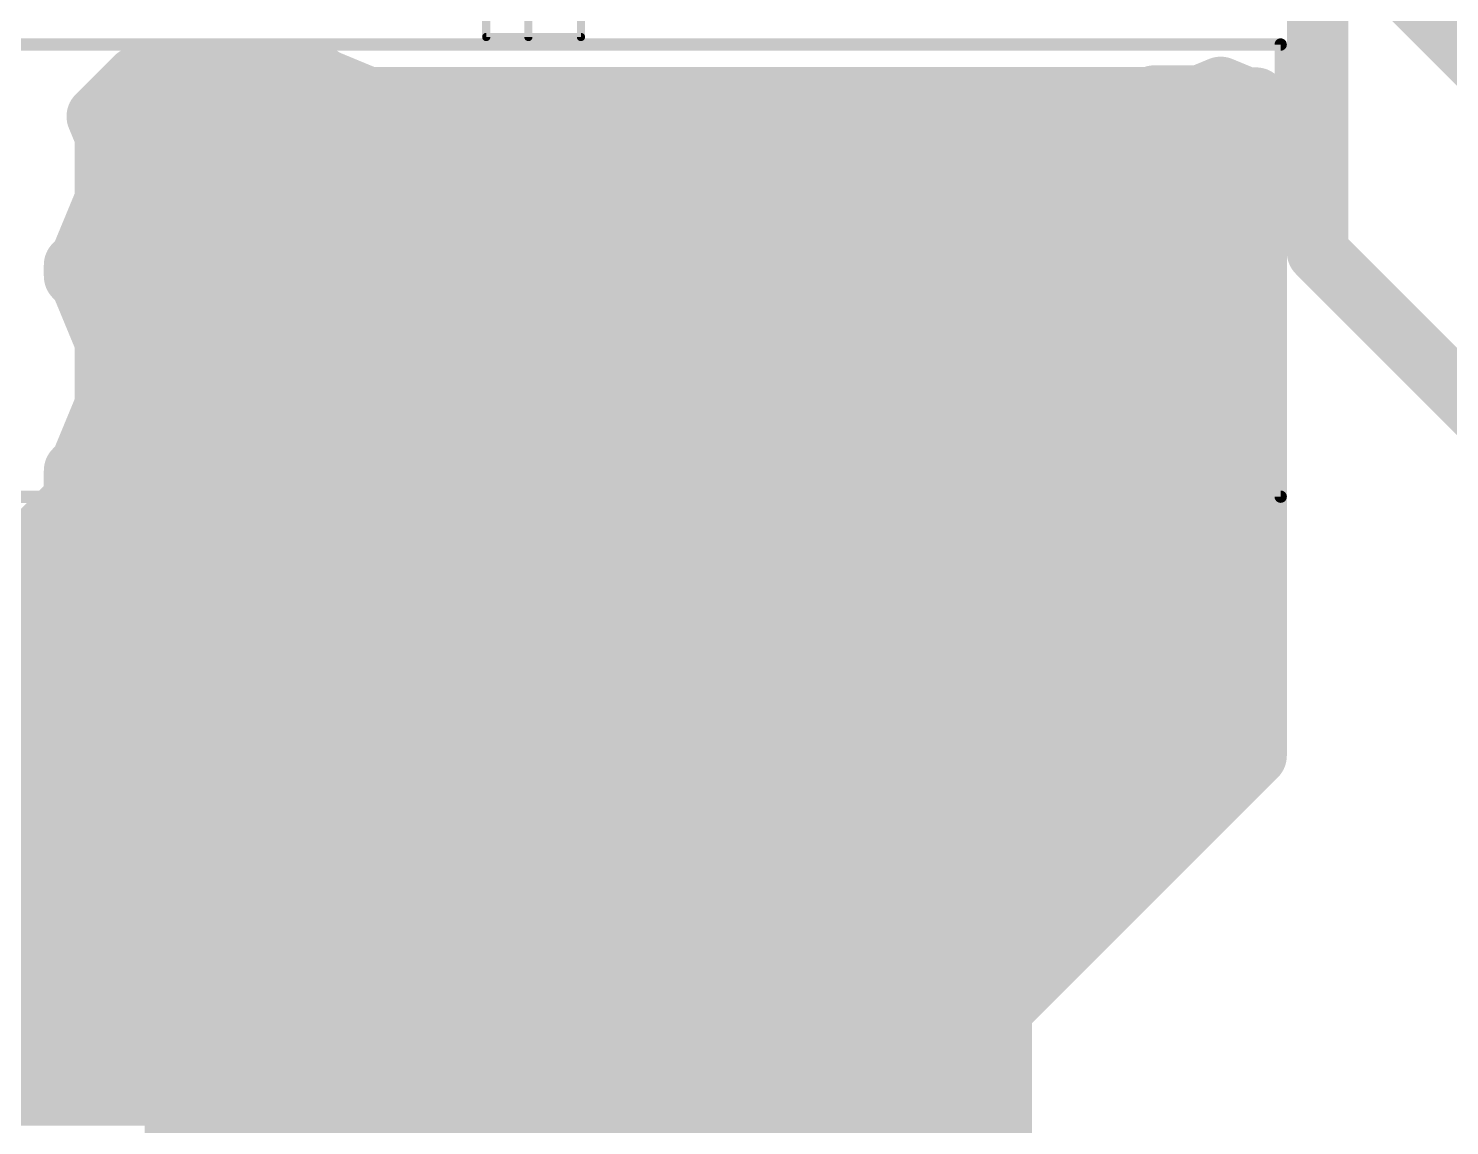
# Model space of a CAD drawing. Extents: x 0 to 6.01, y 0 to 3.
# Drawn here: x 4.302 to 4.994, y 1.095 to 1.629 of the extents above; entities that cross this region are included whole.
import ezdxf

# ---------------------------------------------------------------- set-up
doc = ezdxf.new("R2010")
doc.units = 0
for name, color, linetype in [('1', 12, 'CONTINUOUS'), ('16', 132, 'CONTINUOUS'), ('17', 110, 'CONTINUOUS'), ('21', 253, 'CONTINUOUS'), ('27', 253, 'CONTINUOUS')]:
    doc.layers.add(name, color=color, linetype=linetype)

# ---------------------------------------------------------------- blocks, each defined once
blk = doc.blocks.new('ROUNDP')
at = {"const_width": 0.5}
blk.add_lwpolyline([(0, -0.25, 1), (0, 0.25, 1), (0, -0.25)], format="xyb", dxfattribs=at)

msp = doc.modelspace()

# ---------------------------------------------------------------- linework, layer by layer
at = {"layer": '1'}
for points, const_width in [([(5.141118, 1.478882), (4.958465, 1.661535)], 0.03), ([(4.33605, 1.58605), (4.355, 1.605)], 0.03), ([(4.355, 1.605), (4.445147, 1.605)], 0.03), ([(4.445147, 1.605), (4.446013, 1.604134)], 0.03), ([(4.446013, 1.604134), (4.468065, 1.595)], 0.03), ([(4.872636, 1.595882), (4.882793, 1.600089)], 0.03), ([(4.882793, 1.600089), (4.895364, 1.594882)], 0.03), ([(4.34, 1.59), (4.9, 1.59)], 0.03), ([(4.468065, 1.595), (4.848399, 1.595)], 0.03), ([(4.848399, 1.595), (4.850528, 1.595882)], 0.03), ([(4.850528, 1.595882), (4.872636, 1.595882)], 0.03), ([(4.895364, 1.594882), (4.9, 1.594882)], 0.03), ([(4.9, 1.594882), (4.9, 1.275)], 0.03), ([(4.34, 1.576515), (4.33605, 1.58605)], 0.03), ([(4.34, 1.545485), (4.34, 1.576515)], 0.03), ([(4.34, 1.56), (4.9, 1.56)], 0.03), ([(4.328125, 1.516816), (4.34, 1.545485)], 0.03), ([(4.333586, 1.53), (4.9, 1.53)], 0.03), ([(4.325, 1.513691), (4.328125, 1.516816)], 0.03), ([(4.325, 1.508309), (4.325, 1.513691)], 0.03), ([(4.328125, 1.505183), (4.325, 1.508309)], 0.03), ([(4.34, 1.476515), (4.328125, 1.505183)], 0.03), ([(4.330272, 1.5), (4.9, 1.5)], 0.03), ([(4.34, 1.445485), (4.34, 1.476515)], 0.03), ([(4.34, 1.47), (4.9, 1.47)], 0.03), ([(4.328125, 1.416816), (4.34, 1.445485)], 0.03), ([(4.337728, 1.44), (4.9, 1.44)], 0.03), ([(4.325, 1.413691), (4.328125, 1.416816)], 0.03), ([(4.325, 1.4), (4.325, 1.413691)], 0.03), ([(4.325, 1.41), (4.9, 1.41)], 0.03), ([(4.25, 1.325), (4.325, 1.4)], 0.03), ([(4.305, 1.38), (4.9, 1.38)], 0.03), ([(4.275, 1.35), (4.9, 1.35)], 0.03), ([(2.105, 1.32), (4.9, 1.32)], 0.03), ([(2.135, 1.29), (4.9, 1.29)], 0.03), ([(4.375, 0.4), (4.375, 1.275)], 0.032), ([(4.375, 1.275), (4.775, 1.275)], 0.032), ([(4.9, 1.275), (4.55, 0.925)], 0.03), ([(4.775, 1.275), (4.775, 0.325)], 0.032), ([(2.165, 1.26), (4.885, 1.26)], 0.03), ([(4.375, 1.248), (4.775, 1.248)], 0.032), ([(2.195, 1.23), (4.855, 1.23)], 0.03), ([(4.375, 1.216), (4.775, 1.216)], 0.032), ([(2.225, 1.2), (4.825, 1.2)], 0.03), ([(4.375, 1.184), (4.775, 1.184)], 0.032), ([(2.255, 1.17), (4.795, 1.17)], 0.03), ([(4.375, 1.152), (4.775, 1.152)], 0.032), ([(2.285, 1.14), (4.765, 1.14)], 0.03), ([(4.375, 1.12), (4.775, 1.12)], 0.032), ([(2.315, 1.11), (4.735, 1.11)], 0.03), ([(4.375, 1.088), (4.775, 1.088)], 0.032)]:
    msp.add_lwpolyline(points, dxfattribs=dict(at, const_width=const_width))
for points, const_width in [([(4.355, 1.6125, 1), (4.355, 1.5975)], 0.015), ([(4.360303, 1.599697, 1), (4.349697, 1.610303)], 0.015), ([(4.450451, 1.610303, 1), (4.439844, 1.599697)], 0.015), ([(4.448883, 1.611064, 1), (4.443143, 1.597205)], 0.015), ([(4.445147, 1.5975, 1), (4.445147, 1.6125)], 0.015), ([(4.440709, 1.598832, 1), (4.451316, 1.609437)], 0.015), ([(4.885663, 1.607018, 1), (4.879923, 1.59316)], 0.015), ([(4.885663, 1.59316, 1), (4.879923, 1.607018)], 0.015), ([(4.34, 1.5975, 1), (4.34, 1.5825)], 0.015), ([(4.468065, 1.6025, 1), (4.468065, 1.5875)], 0.015), ([(4.465195, 1.588071, 1), (4.470935, 1.601929)], 0.015), ([(4.845529, 1.601929, 1), (4.851269, 1.588071)], 0.015), ([(4.850528, 1.603382, 1), (4.850528, 1.588382)], 0.015), ([(4.853398, 1.588953, 1), (4.847658, 1.602811)], 0.015), ([(4.848399, 1.5875, 1), (4.848399, 1.6025)], 0.015), ([(4.869766, 1.602811, 1), (4.875506, 1.588953)], 0.015), ([(4.872636, 1.588382, 1), (4.872636, 1.603382)], 0.015), ([(4.895364, 1.602382, 1), (4.895364, 1.587382)], 0.015), ([(4.892494, 1.587953, 1), (4.898234, 1.601811)], 0.015), ([(4.9075, 1.594882, 1), (4.8925, 1.594882)], 0.015), ([(4.9, 1.587382, 1), (4.9, 1.602382)], 0.015), ([(4.9, 1.5825, 1), (4.9, 1.5975)], 0.015), ([(4.342979, 1.58892, 1), (4.329121, 1.58318)], 0.015), ([(4.330747, 1.591353, 1), (4.341353, 1.580747)], 0.015), ([(4.3475, 1.576515, 1), (4.3325, 1.576515)], 0.015), ([(4.333071, 1.573645, 1), (4.346929, 1.579385)], 0.015), ([(4.34, 1.5675, 1), (4.34, 1.5525)], 0.015), ([(4.9, 1.5525, 1), (4.9, 1.5675)], 0.015), ([(4.346929, 1.542615, 1), (4.333071, 1.548355)], 0.015), ([(4.3325, 1.545485, 1), (4.3475, 1.545485)], 0.015), ([(4.333586, 1.5375, 1), (4.333586, 1.5225)], 0.015), ([(4.9, 1.5225, 1), (4.9, 1.5375)], 0.015), ([(4.3325, 1.513691, 1), (4.3175, 1.513691)], 0.015), ([(4.333428, 1.511513, 1), (4.322822, 1.52212)], 0.015), ([(4.319697, 1.518995, 1), (4.330303, 1.508388)], 0.015), ([(4.330303, 1.513612, 1), (4.319697, 1.503005)], 0.015), ([(4.321196, 1.519687, 1), (4.335054, 1.513946)], 0.015), ([(4.3175, 1.508309, 1), (4.3325, 1.508309)], 0.015), ([(4.335054, 1.508054, 1), (4.321196, 1.502313)], 0.015), ([(4.330272, 1.5075, 1), (4.330272, 1.4925)], 0.015), ([(4.322822, 1.49988, 1), (4.333428, 1.510487)], 0.015), ([(4.9, 1.4925, 1), (4.9, 1.5075)], 0.015), ([(4.3475, 1.476515, 1), (4.3325, 1.476515)], 0.015), ([(4.34, 1.4775, 1), (4.34, 1.4625)], 0.015), ([(4.333071, 1.473645, 1), (4.346929, 1.479385)], 0.015), ([(4.9, 1.4625, 1), (4.9, 1.4775)], 0.015), ([(4.346929, 1.442615, 1), (4.333071, 1.448355)], 0.015), ([(4.337728, 1.4475, 1), (4.337728, 1.4325)], 0.015), ([(4.3325, 1.445485, 1), (4.3475, 1.445485)], 0.015), ([(4.9, 1.4325, 1), (4.9, 1.4475)], 0.015), ([(4.3325, 1.413691, 1), (4.3175, 1.413691)], 0.015), ([(4.319697, 1.418995, 1), (4.330303, 1.408388)], 0.015), ([(4.325, 1.4175, 1), (4.325, 1.4025)], 0.015), ([(4.321196, 1.419687, 1), (4.335054, 1.413946)], 0.015), ([(4.333428, 1.411513, 1), (4.322822, 1.42212)], 0.015), ([(4.9, 1.4025, 1), (4.9, 1.4175)], 0.015), ([(4.330303, 1.394697, 1), (4.319697, 1.405303)], 0.015), ([(4.3175, 1.4, 1), (4.3325, 1.4)], 0.015), ([(4.305, 1.3875, 1), (4.305, 1.3725)], 0.015), ([(4.9, 1.3725, 1), (4.9, 1.3875)], 0.015), ([(4.9, 1.3425, 1), (4.9, 1.3575)], 0.015), ([(4.9, 1.3125, 1), (4.9, 1.3275)], 0.015), ([(4.9, 1.2825, 1), (4.9, 1.2975)], 0.015), ([(4.383, 1.275, 1), (4.367, 1.275)], 0.016), ([(4.375, 1.283, 1), (4.375, 1.267)], 0.016), ([(4.783, 1.275, 1), (4.767, 1.275)], 0.016), ([(4.775, 1.267, 1), (4.775, 1.283)], 0.016), ([(4.905303, 1.269697, 1), (4.894697, 1.280303)], 0.015), ([(4.8925, 1.275, 1), (4.9075, 1.275)], 0.015), ([(4.885, 1.2525, 1), (4.885, 1.2675)], 0.015), ([(4.375, 1.256, 1), (4.375, 1.24)], 0.016), ([(4.775, 1.24, 1), (4.775, 1.256)], 0.016), ([(4.855, 1.2225, 1), (4.855, 1.2375)], 0.015), ([(4.375, 1.224, 1), (4.375, 1.208)], 0.016), ([(4.775, 1.208, 1), (4.775, 1.224)], 0.016), ([(4.825, 1.1925, 1), (4.825, 1.2075)], 0.015), ([(4.375, 1.192, 1), (4.375, 1.176)], 0.016), ([(4.775, 1.176, 1), (4.775, 1.192)], 0.016), ([(4.795, 1.1625, 1), (4.795, 1.1775)], 0.015), ([(4.375, 1.16, 1), (4.375, 1.144)], 0.016), ([(4.775, 1.144, 1), (4.775, 1.16)], 0.016), ([(4.765, 1.1325, 1), (4.765, 1.1475)], 0.015), ([(4.375, 1.128, 1), (4.375, 1.112)], 0.016), ([(4.775, 1.112, 1), (4.775, 1.128)], 0.016), ([(4.735, 1.1025, 1), (4.735, 1.1175)], 0.015), ([(4.375, 1.096, 1), (4.375, 1.08)], 0.016), ([(4.775, 1.08, 1), (4.775, 1.096)], 0.016)]:
    msp.add_lwpolyline(points, format="xyb", dxfattribs=dict(at, const_width=const_width))
at = {"layer": '16', "const_width": 0.03}
for points in [[(4.93, 1.766326), (4.93, 1.52)], [(5.22, 1.23), (4.93, 1.52)]]:
    msp.add_lwpolyline(points, dxfattribs=at)
at = {"layer": '16', "const_width": 0.015}
for points in [[(4.935303, 1.525303, 1), (4.924697, 1.514697)], [(4.9225, 1.52, 1), (4.9375, 1.52)]]:
    msp.add_lwpolyline(points, format="xyb", dxfattribs=at)
at = {"layer": '21', "const_width": 0.006}
for points in [[(3.512, 1.621), (4.912, 1.621)], [(4.912, 1.621), (4.912, 1.401)], [(4.912, 1.401), (3.512, 1.401)]]:
    msp.add_lwpolyline(points, dxfattribs=at)
at = {"layer": '21', "const_width": 0.003}
for points in [[(4.9135, 1.621, 1), (4.9105, 1.621)], [(4.912, 1.6195, 1), (4.912, 1.6225)], [(4.9105, 1.401, 1), (4.9135, 1.401)], [(4.912, 1.3995, 1), (4.912, 1.4025)]]:
    msp.add_lwpolyline(points, format="xyb", dxfattribs=at)
at = {"layer": '27', "const_width": 0.004}
for points in [[(4.525345, 1.624661), (4.525345, 1.645148)], [(4.571442, 1.645148), (4.571442, 1.624661)], [(4.545833, 1.624661), (4.545833, 1.640026)], [(4.571442, 1.624661), (4.525345, 1.624661)]]:
    msp.add_lwpolyline(points, dxfattribs=at)
at = {"layer": '27', "const_width": 0.002}
for points in [[(4.525345, 1.625661, 1), (4.525345, 1.623661)], [(4.524345, 1.624661, 1), (4.526345, 1.624661)], [(4.544833, 1.624661, 1), (4.546833, 1.624661)], [(4.570442, 1.624661, 1), (4.572442, 1.624661)], [(4.571442, 1.623661, 1), (4.571442, 1.625661)]]:
    msp.add_lwpolyline(points, format="xyb", dxfattribs=at)

# ---------------------------------------------------------------- block references
at = {"layer": '17', "xscale": 0.066, "yscale": 0.066}
for p in [(4.362, 1.561), (4.362, 1.561), (4.462, 1.561), (4.462, 1.561), (4.562, 1.561), (4.562, 1.561), (4.662, 1.561), (4.662, 1.561), (4.762, 1.561), (4.762, 1.561), (4.862, 1.561), (4.862, 1.561), (4.362, 1.461), (4.362, 1.461), (4.462, 1.461), (4.462, 1.461), (4.562, 1.461), (4.562, 1.461), (4.662, 1.461), (4.662, 1.461), (4.762, 1.461), (4.762, 1.461), (4.862, 1.461), (4.862, 1.461)]:
    msp.add_blockref('ROUNDP', p, dxfattribs=at)

doc.saveas('drawing.dxf')
